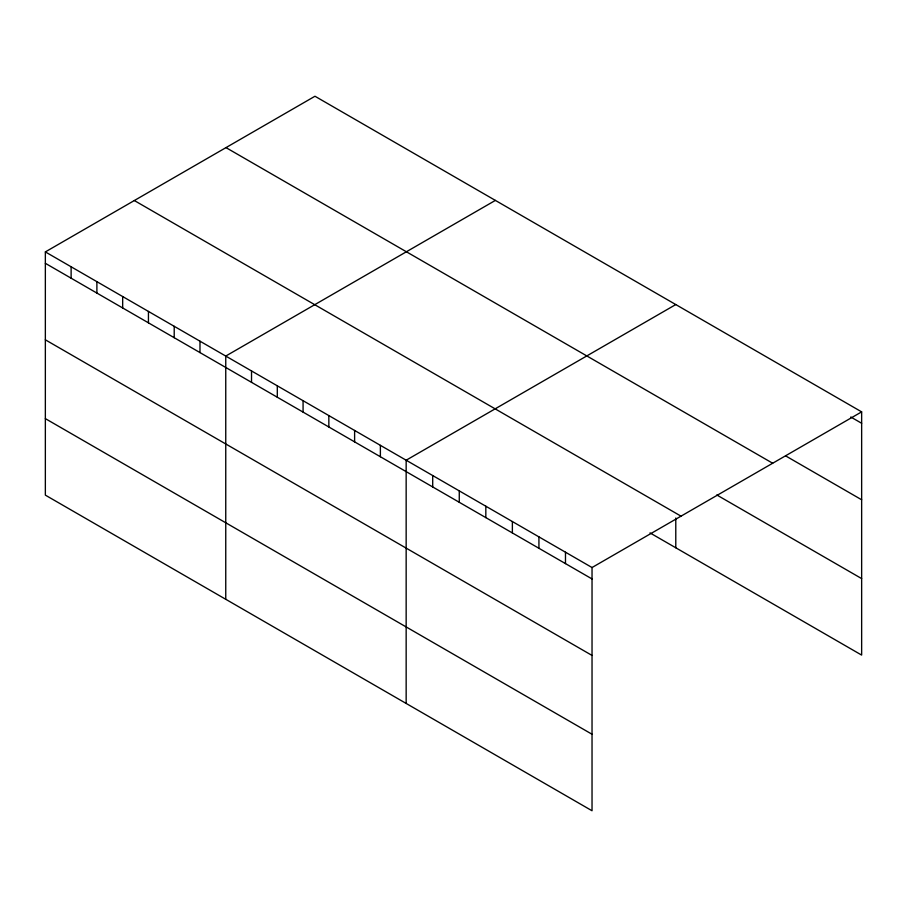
<?xml version="1.0" encoding="UTF-8"?>
<svg xmlns="http://www.w3.org/2000/svg" width="907" height="907" viewBox="0 0 907 907"><rect width="100%" height="100%" fill="white"/><g stroke="black" fill="none" stroke-linecap="round" stroke-linejoin="round"><path stroke-width="1.36" d="M45.35 251.908L592.033 567.533L592.033 810.756L45.35 495.131L45.35 251.908L314.967 96.244L861.65 411.869L861.65 655.092L650.002 532.897M495.369 200.402L225.752 356.066L225.752 599.289M675.783 304.559L406.155 460.223L406.155 703.435M592.033 567.533L861.65 411.869M850.789 417.005L861.65 423.274M785.609 455.87L861.65 499.768M225.99 147.614L772.673 463.239M716.813 494.973L861.65 578.587M134.327 200.538L681.01 516.162M45.35 263.313L592.033 578.938M45.35 339.808L592.033 655.432M45.35 418.626L592.033 734.251M675.783 518.022L675.783 547.771M565.48 552.204L565.48 563.61M538.928 536.876L538.928 548.282M512.376 521.548L512.376 532.942M485.823 506.219L485.823 517.614M459.271 490.88L459.271 502.285M432.707 475.551L432.707 486.957M380.384 445.348L380.384 456.743M354.614 430.462L354.614 441.868M328.844 415.587L328.844 426.982M303.074 400.701L303.074 412.107M277.304 385.826L277.304 397.232M251.522 370.952L251.522 382.346M199.982 341.191L199.982 352.585M174.212 326.305L174.212 337.71M148.442 311.43L148.442 322.835M122.672 296.555L122.672 307.949M96.89 281.669L96.89 293.074M71.12 266.794L71.12 278.188"/></g></svg>
